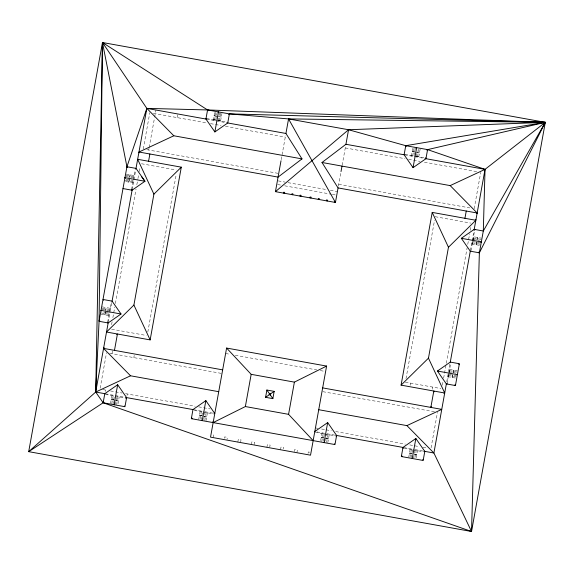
<?xml version="1.0" encoding="UTF-8"?>
<svg xmlns="http://www.w3.org/2000/svg" width="574" height="574" viewBox="0 0 574 574"><rect width="100%" height="100%" fill="white"/><g stroke="black" fill="none" stroke-linecap="round" stroke-linejoin="round"><path stroke-width="0.43" stroke-dasharray="2.87 2.15" d="M213.227 120.361L214.733 111.865M104.841 314.839L105.279 312.414M105.429 311.603L106.154 307.564L105.795 310.003M128.777 182.102L129.502 178.062M129.645 177.251L130.083 174.833M104.92 314.846L105.645 310.807M128.849 182.116L129.581 178.076M129.724 177.266L130.162 174.84M107.654 322.229L111.37 301.623M131.59 189.492L135.299 168.885M108.264 322.337L110.201 311.596M110.323 310.893L111.98 301.73M132.192 189.607L135.608 170.665M100.149 388.189L106.549 352.687M111.6 324.654L112.239 321.131M112.87 317.609L114.771 307.047M115.41 303.531L136.038 189.111M136.827 184.713L137.782 179.432M137.939 178.55L138.578 175.034M139.209 171.511L139.841 167.988M143.256 149.046L149.814 112.676M105.178 391.49L105.444 390.04M112.002 353.67L112.526 350.764M148.716 150.029L149.025 148.3M149.183 147.432L154.492 117.993M154.643 117.125L155.927 110.029M110.531 403.472L112.059 394.984M111.743 403.687L113.164 395.809M112.956 403.909L113.387 401.513M113.666 399.97L114.362 396.103M115.381 404.347L115.948 401.176M116.106 400.329L116.658 397.251M116.608 404.491L118.014 396.684M117.95 403.996L119.227 396.907M126.998 395.429L127.263 393.972M133.821 357.609L134.216 355.428M177.086 117.598L177.746 113.961M147.805 332.088L176.211 174.546M214.525 119.966L215.946 112.088M215.738 120.181L217.015 113.092M218.156 120.619L218.594 118.23M219.577 112.741L218.866 116.68L221.291 117.118M219.368 120.841L220.775 113.035M220.581 121.057L222.002 113.178M198.719 419.372L200.247 410.884M200.075 418.798L201.352 411.709M201.158 419.73L201.574 417.413M201.854 415.87L202.55 412.003M203.705 419.458L204.99 412.362M204.782 420.462L206.195 412.584M205.987 420.677L207.408 412.799M213.263 437.639L213.75 434.905L212.387 434.661M224.412 438.242L224.664 436.879L227.39 437.366L227.017 439.411M281.21 159.651L282.781 150.919M282.939 150.044L285.615 135.213M237.808 442.059L238.296 439.332L241.023 439.828L240.535 442.554M251.441 444.52L251.936 441.793L254.662 442.281L254.167 445.015M266.896 447.304L267.391 444.577L270.117 445.072L269.751 447.117M280.535 449.765L281.023 447.038L283.757 447.526L283.506 448.89M338.38 186.177L340.899 172.207M342.154 165.226L345.62 146.026M294.297 451.544L294.663 449.499L297.389 449.987L296.901 452.714M308.051 453.316L308.303 451.953L309.666 452.197M320.679 440.545L322.071 432.846M321.756 441.55L323.176 433.671M323.119 440.918L323.535 438.601M323.815 437.044L324.389 433.894M325.68 440.588L326.807 434.324M326.613 442.353L328.019 434.547M327.811 442.647L329.232 434.762M411.393 156.085L412.778 148.386M412.713 155.698L414.119 147.891M415.346 148.035L413.926 155.913L411.515 155.403M416.351 156.35L417.348 150.819M417.563 156.573L418.984 148.688M418.776 156.788L420.197 148.91M405.997 378.639L434.561 220.215M410.424 385.319L410.819 383.138M408.724 457.234L410.259 448.746M409.936 457.449L411.357 449.571M411.149 457.672L412.57 449.786M413.574 458.102L414.995 450.224M414.93 457.535L416.207 450.446M416.143 457.758L417.42 450.662M432.244 389.258L432.638 387.077M431.067 447.849L437.467 412.347M442.367 385.19L442.999 381.674M443.637 378.151L467.114 247.896M467.753 244.373L469.654 233.812M470.293 230.289L470.924 226.773M474.181 208.706L480.739 172.344M446.759 381.638L450.023 363.536M470.386 250.573L473.952 230.798M447.067 383.418L448.868 373.416M448.976 372.813L450.784 362.811M470.996 250.687L472.646 241.518M472.904 240.076L474.712 230.081M448.344 376.766L448.782 374.341M448.925 373.531L449.657 369.491M472.273 244.029L472.711 241.604M472.854 240.8L473.586 236.761L481.313 238.153M452.133 377.448L453.446 370.173M476.061 244.711L476.786 240.671M476.937 239.867L477.374 237.442M452.204 377.462L453.517 370.187M476.133 244.725L476.865 240.685M477.008 239.882L477.446 237.457M214.037 115.733L216.455 116.17M217.266 116.314L221.306 117.046M412.225 151.464L416.265 152.189M417.076 152.332L419.501 152.77M214.023 115.805L218.063 116.536M412.211 151.536L414.636 151.974M415.447 152.117L419.486 152.849M213.327 119.672L217.367 120.397M218.17 120.547L220.595 120.985M414.744 155.984L418.79 156.709M206.64 118.545L216.642 120.346M217.252 120.454L227.254 122.262M404.835 154.277L414.837 156.078M416.15 156.315L425.442 157.994M206.532 119.148L227.139 122.865M404.727 154.88L425.334 158.596M153.337 113.315L206.992 122.987M210.507 123.625L221.069 125.527M225.46 126.316L285.278 137.1M345.275 147.92L405.093 158.704M408.609 159.335L420.046 161.402M424.444 162.191L477.224 171.705M146.779 149.678L277.845 173.305M338.725 184.283L469.783 207.91M278.268 180.896L285.127 182.13M287.997 182.647L326.821 189.65M330.351 190.281L337.412 191.558M277.637 184.534L281.167 185.172M284.697 185.811L331.463 194.242M332.346 194.399L335.876 195.031M141.505 163.748L176.139 169.99M435.192 216.692L470.694 223.092M126.223 174.13L134.101 175.551M126 175.343L133.878 176.763M473.292 237.959L481.091 239.365M125.857 176.57L133.663 177.976M473.069 239.171L475.437 239.595M477.783 240.018L479.376 240.305M126.137 179.124L133.225 180.401M472.632 241.589L476.571 242.3M477.36 242.443L480.438 243.003M125.204 180.207L133.01 181.614M472.416 242.802L480.295 244.223M125.699 181.549L133.398 182.934M471.591 243.907L480 245.421M102.294 306.868L110.172 308.288M449.578 369.477L457.456 370.897M102.072 308.08L109.95 309.501M449.363 370.689L457.162 372.096M101.856 309.293L109.734 310.713M449.141 371.902L451.508 372.325M453.08 372.612L456.947 373.308M103.765 312.141L105.358 312.428M106.147 312.565L109.297 313.139M448.703 374.327L452.642 375.037M454.192 375.317L456.509 375.733M101.196 312.93L109.074 314.344M448.488 375.539L456.287 376.946M100.981 314.136L109.462 315.671M447.663 376.637L456.072 378.158M111.672 329.211L146.305 335.453M405.366 382.155L440.904 388.562M225.611 353.505L229.995 354.294M235.261 355.241L316.841 369.95M320.349 370.582L324.741 371.378M109.663 353.254L222.002 373.502M322.889 391.69L434.827 411.874M102.631 389.531L107.187 390.356M110.567 390.959L122.025 393.025M125.519 393.656L195.174 406.213M198.69 406.851L210.163 408.918M315.456 427.903L318.096 428.376M321.619 429.015L325.149 429.646M326.032 429.804L331.32 430.758M335.725 431.555L405.352 444.104M409.757 444.9L419.458 446.651M422.981 447.282L427.386 448.079M105.394 393.786L126 397.502M193.582 409.685L204.322 411.615M205.018 411.745L214.188 413.395M317.07 431.949L335.18 435.214M403.587 447.541L414.328 449.478M415.031 449.607L424.193 451.257M105.286 394.388L125.893 398.105M194.306 410.439L202.636 411.938M203.354 412.146L214.08 414.005M315.291 432.251L335.065 435.817M404.311 448.301L412.649 449.801M413.366 450.009L424.086 451.867M111.256 399.454L113.681 399.891M114.491 400.042L118.531 400.767M199.443 415.354L201.869 415.791M202.672 415.935L206.712 416.667M321.268 437.316L323.686 437.754M409.449 453.216L413.488 453.948M414.299 454.091L416.724 454.529M111.241 399.533L115.281 400.257M116.092 400.408L118.517 400.846M199.429 415.433L203.469 416.157M204.279 416.308L206.697 416.738M321.253 437.395L323.679 437.833M409.434 453.295L413.474 454.02M414.284 454.163L416.71 454.601M328.536 438.629L324.497 437.897L328.522 438.701"/><path stroke-width="0.86" d="M207.566 109.95L205.93 119.04L214.87 131.92L227.749 122.972L229.385 113.882L545.3 122.341L483.308 230.999L474.21 229.363L461.338 238.303L470.278 251.182L479.369 252.818L545.3 122.341L288.557 118.918L229.385 113.882L207.566 109.95L102.466 42.505L99.065 321.304L95.7 392.035L103.148 402.769L471.534 531.495L545.3 122.341L102.466 42.505L28.7 451.659L471.534 531.495L479.369 252.818L483.308 230.999L485.03 169.359L545.3 122.341L207.566 109.95L146.836 108.386L102.466 42.505L95.7 392.035L28.7 451.659L103.148 402.769L124.967 406.701L126.61 397.61L117.663 384.731L104.791 393.678L95.7 392.035L108.156 322.94L121.028 314L112.088 301.12L132.192 189.607M114.434 404.175L114.362 404.785L114.47 404.182M103.492 300.202L103.6 299.592M127.536 166.862L127.421 167.465L126.818 167.357M107.546 322.832L107.654 322.229M131.475 190.102L131.59 189.492M122.994 188.573L132.085 190.209L144.957 181.269L136.016 168.39L146.836 108.386L206.532 119.148M103.148 402.769L104.791 393.678M114.477 350.362L117.426 334.003M148.566 161.265L149.879 153.99M114.061 404.735L117.663 384.731M133.907 305.059L106.513 332.03L150.151 339.901L133.907 305.059L153.904 194.141L181.298 167.163L137.66 159.299L153.904 194.141M124.364 406.593L124.472 405.983M150.151 339.901L181.298 167.163M208.061 110.667L208.175 110.057M218.063 112.468L218.17 111.865M214.87 131.92L218.479 111.916M214.791 413.51L205.851 400.63L192.972 409.571L191.336 418.661L334.979 444.563L336.615 435.472L327.675 422.593L314.796 431.533M191.938 418.776L192.053 418.166L191.443 418.059M202.242 420.634L205.851 400.63M212.545 422.486L212.66 421.883M226.594 348.052L210.529 437.144L310.534 455.175L326.599 366.076L226.594 348.052L251.175 374.334L294.39 382.126L326.599 366.076M301.996 158.89L173.814 135.78L138.965 152.024L278.067 177.101L301.996 158.89L285.931 133.462L288.557 118.918L348.554 129.738L405.761 145.681L427.58 149.613L545.3 122.341L348.554 129.738L345.935 144.282L322 162.492L338.064 187.92L335.446 202.464L275.441 191.651L281.009 160.756M283.621 193.122L283.786 192.218L284.697 192.376L284.532 193.287M213.155 422.6L245.363 406.55L251.175 374.334M291.807 194.6L291.972 193.689L292.876 193.854L292.718 194.765M299.987 196.071L300.152 195.167L301.063 195.332L300.898 196.236M265.583 397.323L266.896 390.047L274.171 391.36L272.858 398.629L265.583 397.323L274.171 391.36M309.989 197.879L310.154 196.968L311.065 197.133L310.9 198.044M318.269 199.372L318.427 198.461L319.338 198.626L319.173 199.537M326.355 200.828L326.52 199.917L327.424 200.082L327.259 200.993M313.16 440.631L288.579 414.342L294.39 382.126M334.534 202.299L334.699 201.395L335.611 201.56M341.013 171.554L342.004 166.101M324.066 442.597L327.675 422.593M324.332 442.64L324.482 442.045M334.369 444.455L334.477 443.846M474.102 229.966L485.03 169.359L427.58 149.613L425.937 158.704L413.058 167.651L404.118 154.772L405.761 145.681L545.3 122.341M413.058 167.651L416.667 147.647M426.862 150.108L426.97 149.505M401.075 385.14L432.215 212.402L475.853 220.273L448.459 247.251L428.462 358.162L444.714 393.003L401.075 385.14L428.462 358.162M402.984 447.433L401.341 456.524L423.16 460.463L424.803 451.372L415.856 438.493L402.984 447.433L336.012 435.357M401.951 456.639L402.058 456.029L401.456 455.921M412.254 458.49L415.856 438.493M430.852 407.404L433.801 391.038M464.94 218.307L466.253 211.031M470.278 251.182L450.281 362.094L437.41 371.041L446.35 383.913L433.894 453.008L471.534 531.495M446.952 384.02L447.067 383.418M474.712 230.081L474.82 229.471M454.838 385.441L454.945 384.838L455.548 384.946M458.769 363.622L458.662 364.232L459.265 364.339M478.766 252.711L478.874 252.108L479.477 252.216M275.441 191.651L348.554 129.738M322 162.492L450.188 185.603L485.03 169.359L425.334 158.596M95.7 392.035L130.542 375.791L218.73 391.69M318.728 409.714L406.916 425.614L441.758 409.37L322.667 387.895M269.012 394.668L270.741 394.008M228.674 114.384L229.277 114.491M405.646 146.284L406.256 146.399M206.037 118.438L206.64 118.545M425.442 157.994L426.044 158.101M227.749 122.972L285.931 133.462M345.935 144.282L404.118 154.772M338.064 187.92L477.166 212.997L450.188 185.603M138.858 152.634L139.468 152.741M476.449 213.492L477.051 213.607M475.358 219.555L475.961 219.663M136.016 168.39L126.926 166.754L102.466 42.505M125.017 177.359L125.62 177.466M124.96 177.66L144.957 181.269L141.441 176.498M461.338 238.303L481.335 241.912M124.902 177.962L125.512 178.076M480.675 242.106L481.285 242.214M102.997 299.484L112.088 301.12M450.281 362.094L459.372 363.737L455.44 385.556L446.35 383.913M101.031 310.391L121.028 314M437.41 371.041L457.406 374.643M100.974 310.699L101.584 310.807M99.173 320.694L99.776 320.809M108.156 322.94L99.065 321.304L126.926 166.754L146.836 108.386L173.814 135.78M116.709 334.498L117.318 334.606M433.693 391.647L434.296 391.755M443.996 393.499L444.599 393.613M103.672 347.794L104.281 347.901M430.959 406.794L431.569 406.909M222.662 369.871L103.564 348.396L130.542 375.791M245.363 406.55L288.579 414.342M126 397.502L192.972 409.571M424.193 451.257L433.894 453.008L406.916 425.614M125.893 398.105L126.495 398.213M335.898 435.967L336.507 436.075M402.876 448.043L403.479 448.151M103.255 402.159L103.865 402.266M422.665 459.745L423.275 459.853M266.896 390.047L272.858 398.629M288.557 118.918L335.446 202.464M432.215 212.402L448.459 247.251M269.55 393.477L270.203 395.199"/></g></svg>
